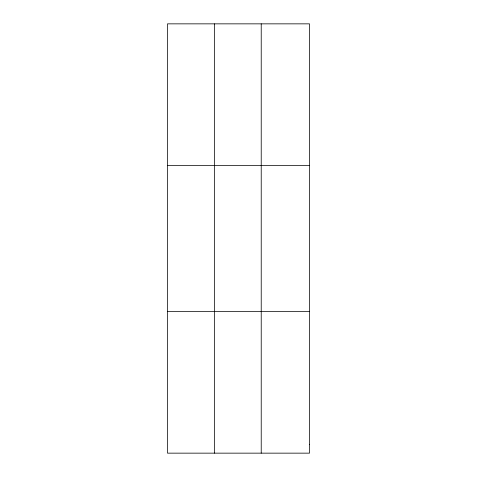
<?xml version="1.0" encoding="UTF-8"?>
<svg xmlns="http://www.w3.org/2000/svg" width="477" height="477" viewBox="0 0 477 477"><rect width="100%" height="100%" fill="white"/><g stroke="black" fill="none" stroke-linecap="round" stroke-linejoin="round"><path stroke-width="0.72" d="M214.358 23.85L214.358 453.15M261.223 23.85L261.223 453.15M167.499 165.519L309.501 165.519M167.499 311.481L309.501 311.481M309.501 444.296L309.501 453.15L167.499 453.15L167.499 23.85L309.501 23.85L309.501 444.296"/></g></svg>
